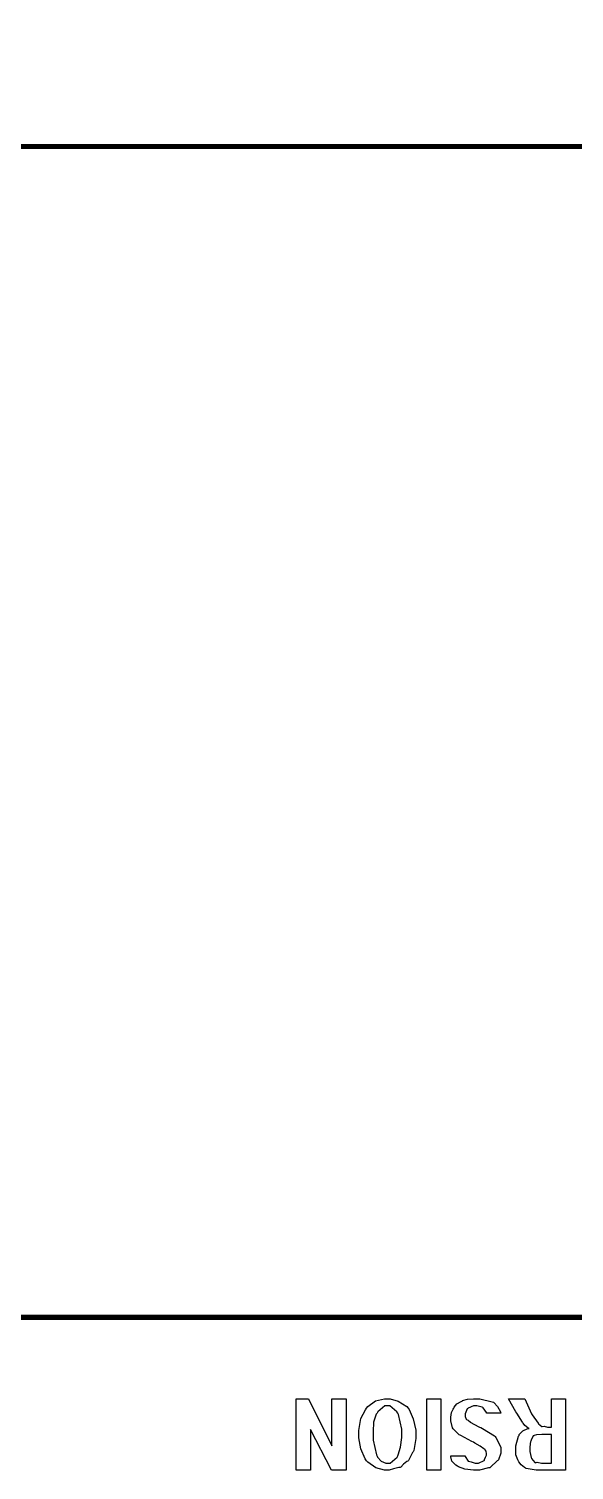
# Model space of a CAD drawing. Extents: x 0 to 11.7, y 0 to 16.5.
# Drawn here: x 3.21 to 4.27, y -0.002 to 2.801 of the extents above; entities that cross this region are included whole.
import ezdxf

# ---------------------------------------------------------------- set-up
doc = ezdxf.new("R2010")
doc.units = 0
doc.layers.get('0').update_dxf_attribs({"linetype": 'CONTINUOUS'})

msp = doc.modelspace()

# ---------------------------------------------------------------- linework, layer by layer
at = {"color": 0, "const_width": 0.01}
msp.add_lwpolyline([(11.4117, 0.295), (11.4117, 16.145), (0.3917, 16.145), (0.3917, 0.295), (11.4117, 0.295)], close=True, dxfattribs=at)
msp.add_lwpolyline([(0.3917, 2.5717), (11.4117, 2.5717)], dxfattribs=at)
at = {"color": 0}
for points in [[(3.8268, 0.1367), (3.8268, -0.0022), (3.7981, -0.0022), (3.7573, 0.0766), (3.7573, -0.0022), (3.7295, -0.0022), (3.7295, 0.1367), (3.7536, 0.1367), (3.799, 0.0451), (3.799, 0.1367), (3.8268, 0.1367)], [(3.9626, 0.0681), (3.9626, 0.0595), (3.9583, 0.0359), (3.9574, 0.0336), (3.9561, 0.0324), (3.9479, 0.0167), (3.9468, 0.0154), (3.9447, 0.0149), (3.9382, 0.0094), (3.9332, 0.0037), (3.9318, 0.003), (3.9291, 0.0029), (3.9191, 0.0002), (3.9103, -0.0022), (3.9073, -0.0022), (3.9016, -0.0022), (3.8844, 0.0024), (3.8693, 0.0132), (3.8667, 0.0162), (3.8641, 0.0201), (3.8552, 0.0394), (3.8515, 0.0604), (3.8515, 0.0674), (3.8515, 0.0751), (3.8554, 0.0982), (3.8642, 0.1154), (3.8667, 0.1184), (3.8691, 0.1219), (3.8841, 0.1327), (3.9012, 0.1367), (3.9068, 0.1367), (3.9122, 0.1367), (3.9282, 0.1321), (3.9451, 0.1215), (3.9476, 0.1184), (3.9491, 0.1158), (3.9573, 0.0973), (3.9626, 0.0754), (3.9626, 0.0681)], [(3.9348, 0.067), (3.9348, 0.0774), (3.9283, 0.1063), (3.927, 0.1087), (3.9252, 0.1111), (3.9116, 0.1228), (3.9071, 0.1228), (3.9021, 0.1228), (3.8884, 0.1112), (3.8871, 0.1089), (3.8851, 0.1066), (3.8803, 0.0913), (3.8793, 0.0728), (3.8793, 0.0666), (3.8793, 0.0563), (3.8856, 0.0276), (3.8869, 0.0253), (3.8875, 0.0231), (3.8948, 0.0151), (3.904, 0.0117), (3.9071, 0.0117), (3.9121, 0.0117), (3.9259, 0.0233), (3.9272, 0.0256), (3.928, 0.0278), (3.9322, 0.0428), (3.9348, 0.061), (3.9348, 0.067)], [(4.0111, 0.1367), (4.0111, -0.0022), (3.9834, -0.0022), (3.9834, 0.1367), (4.0111, 0.1367)], [(4.1276, 0.1089), (4.0998, 0.1089), (4.0995, 0.1101), (4.0935, 0.119), (4.0926, 0.1195), (4.0911, 0.1203), (4.0812, 0.1228), (4.0778, 0.1228), (4.0742, 0.1228), (4.064, 0.1183), (4.0631, 0.1173), (4.0618, 0.1169), (4.0581, 0.1075), (4.0581, 0.1043), (4.0581, 0.1023), (4.0603, 0.0968), (4.0607, 0.0963), (4.0607, 0.0963), (4.0638, 0.0947), (4.0684, 0.0909), (4.0694, 0.0904), (4.0694, 0.0904), (4.0751, 0.0871), (4.0864, 0.0817), (4.0889, 0.0805), (4.092, 0.079), (4.1152, 0.0645), (4.1165, 0.0631), (4.1181, 0.0616), (4.1276, 0.0422), (4.1276, 0.0358), (4.1276, 0.0309), (4.1229, 0.018), (4.1219, 0.0164), (4.1203, 0.0157), (4.1076, 0.0034), (4.1059, 0.0025), (4.1036, 0.0025), (4.0861, -0.0022), (4.0802, -0.0022), (4.0747, -0.0022), (4.0577, -0.0003), (4.0454, 0.0041), (4.0434, 0.0054), (4.0403, 0.0072), (4.0323, 0.015), (4.0304, 0.0235), (4.0303, 0.0256), (4.0581, 0.0256), (4.0584, 0.0244), (4.0638, 0.0155), (4.0646, 0.0149), (4.0649, 0.0153), (4.0701, 0.0138), (4.0774, 0.0117), (4.0798, 0.0117), (4.0839, 0.0117), (4.0951, 0.0165), (4.0961, 0.0175), (4.0959, 0.0188), (4.0976, 0.0231), (4.0998, 0.0267), (4.0998, 0.0279), (4.0998, 0.0297), (4.099, 0.0348), (4.0969, 0.0373), (4.0963, 0.0379), (4.0947, 0.039), (4.0872, 0.0443), (4.0771, 0.0506), (4.0742, 0.052), (4.0711, 0.0537), (4.0498, 0.0649), (4.0483, 0.0657), (4.0466, 0.0666), (4.0359, 0.077), (4.0351, 0.0783), (4.0339, 0.0799), (4.0303, 0.0935), (4.0303, 0.098), (4.0303, 0.101), (4.0318, 0.1099), (4.0352, 0.1167), (4.0362, 0.1182), (4.0367, 0.1202), (4.0423, 0.127), (4.0505, 0.1313), (4.0522, 0.1321), (4.0533, 0.1332), (4.063, 0.1361), (4.0745, 0.1367), (4.0783, 0.1367), (4.087, 0.1367), (4.111, 0.1309), (4.113, 0.1297), (4.1139, 0.1291), (4.1211, 0.1219), (4.1272, 0.1112), (4.1276, 0.1089)], [(4.2536, 0.1367), (4.2536, -0.0022), (4.203, -0.0022), (4.1961, -0.0022), (4.1769, 0.001), (4.1755, 0.0017), (4.1736, 0.0032), (4.167, 0.0084), (4.1624, 0.0139), (4.1616, 0.0156), (4.1603, 0.0181), (4.157, 0.0276), (4.1564, 0.0359), (4.1564, 0.0386), (4.1564, 0.0453), (4.1618, 0.0637), (4.1629, 0.0655), (4.1634, 0.0674), (4.1702, 0.0744), (4.1802, 0.0785), (4.1824, 0.0789), (4.1802, 0.08), (4.1742, 0.0845), (4.1711, 0.089), (4.1703, 0.09), (4.1694, 0.0914), (4.1584, 0.1086), (4.157, 0.1111), (4.1425, 0.1367), (4.1739, 0.1367), (4.1872, 0.1076), (4.1886, 0.1051), (4.2, 0.0889), (4.2006, 0.0883), (4.201, 0.0882), (4.2074, 0.0829), (4.208, 0.0826), (4.208, 0.0826), (4.2119, 0.0831), (4.2184, 0.0811), (4.2206, 0.0811), (4.2258, 0.0811), (4.2258, 0.1367), (4.2536, 0.1367)], [(4.2258, 0.0672), (4.2106, 0.0672), (4.2072, 0.0672), (4.1969, 0.0666), (4.1926, 0.065), (4.1919, 0.0646), (4.1907, 0.0644), (4.1866, 0.0564), (4.1863, 0.0553), (4.1858, 0.0552), (4.1844, 0.0494), (4.1841, 0.0414), (4.1841, 0.0388), (4.1841, 0.0343), (4.1865, 0.0221), (4.187, 0.021), (4.1872, 0.0203), (4.1937, 0.0126), (4.1946, 0.0123), (4.1946, 0.0123), (4.1984, 0.0135), (4.2069, 0.0117), (4.2097, 0.0117), (4.2258, 0.0117), (4.2258, 0.0672)]]:
    msp.add_lwpolyline(points, close=True, dxfattribs=at)

doc.saveas('drawing.dxf')
